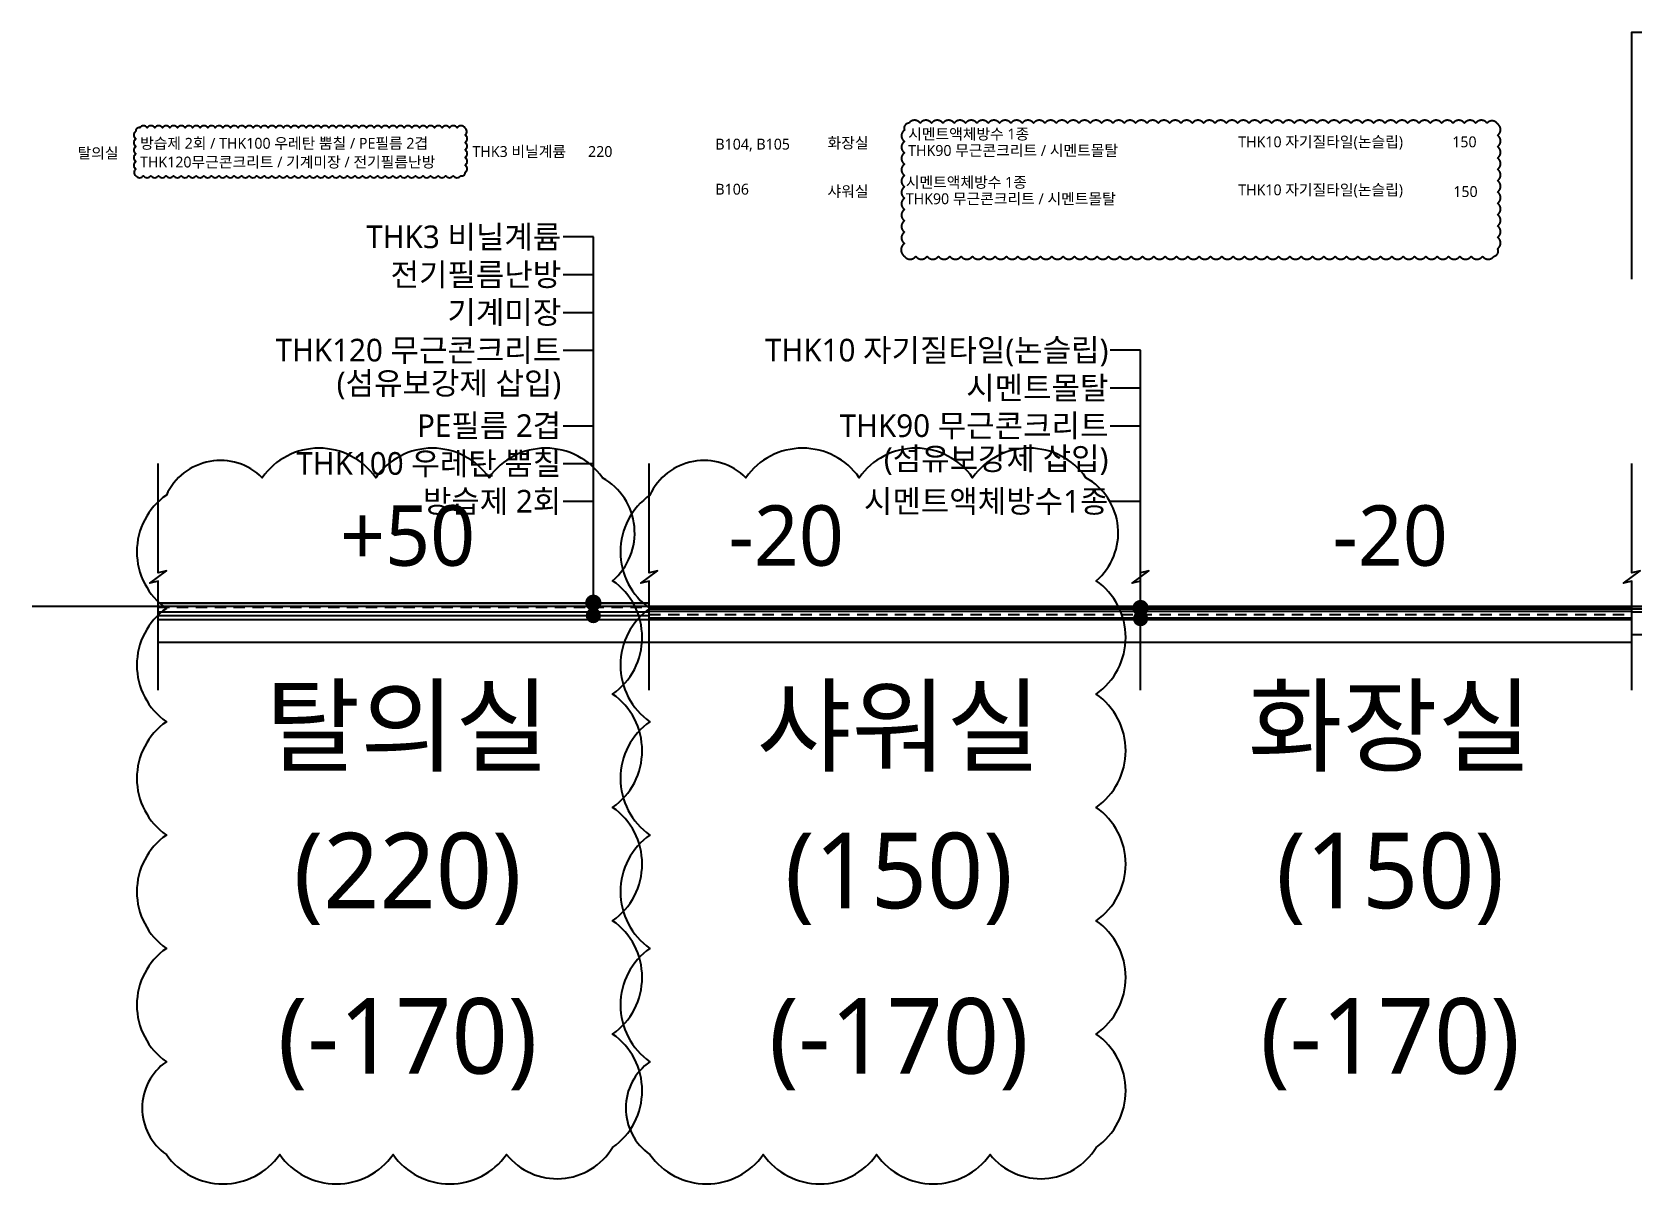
# Model space of a CAD drawing. Header units: millimetres. Extents: x 14892468 to 15300900, y -3565850 to -3401345.
# Drawn here: x 14988530 to 15009713, y -3484751 to -3469502 of the extents above; entities that cross this region are included whole.
import ezdxf
from ezdxf.enums import TextEntityAlignment as Align

# ---------------------------------------------------------------- set-up
doc = ezdxf.new("R2010")
doc.units = ezdxf.units.MM
doc.header["$LTSCALE"] = 100
doc.header["$MEASUREMENT"] = 0
doc.linetypes.add('ACAD_ISO03W100', pattern=[30, 12, -18])
doc.linetypes.add('HID', pattern=[2.5, 1.5, -1])
doc.layers.get('0').update_dxf_attribs({"linetype": 'CONTINUOUS'})
doc.layers.get('Defpoints').update_dxf_attribs({"color": 171, "linetype": 'CONTINUOUS'})
for name, color, linetype in [('FIN', 9, 'CONTINUOUS'), ('FIN(아스콘)', 3, 'CONTINUOUS'), ('HAT-252', 252, 'CONTINUOUS'), ('INS', 9, 'BATTING'), ('LED', 7, 'CONTINUOUS'), ('SYM', 7, 'CONTINUOUS'), ('TEXT(MIN)', 7, 'CONTINUOUS'), ('TEXT-기입', 6, 'CONTINUOUS'), ('wire-meshes', 1, 'CONTINUOUS')]:
    doc.layers.add(name, color=color, linetype=linetype)
doc.layers.add('VE변경사항적용-20220616', color=10, linetype='CONTINUOUS', plot=False)
doc.styles.add('CGS', font='cgse', dxfattribs={"bigfont": 'cgs'})
doc.styles.add('나눔바른고딕', font='NanumBarunGothic.ttf')
doc.linetypes.add('BATTING', pattern='A,0.0001,-0.1,[134,ltypeshp.shx,S=0.1,R=0,X=-0.1,Y=0],-0.2,[134,ltypeshp.shx,S=0.1,R=180,X=0.1,Y=0],-0.1', length=0.4001)
doc.dimstyles.new('NDIM 1200', dxfattribs={"dimscale": 500, "dimtxt": 3, "dimasz": 1, "dimexe": 2, "dimexo": 2, "dimgap": 1, "dimtad": 1, "dimdec": 0, "dimdsep": 46, "dimtxsty": 'CGS', "dimblk": 'DOT0', "dimcen": 1, "dimdle": 8, "dimclrd": 2, "dimclre": 2, "dimclrt": 2, "dimadec": 0, "dimazin": 0, "dimtfac": 1, "dimtdec": 0, "dimtix": 1, "dimtmove": 2, "dimatfit": 3, "dimldrblk": 'DOT0', "dimfxl": 1, "dimtolj": 1, "dimtzin": 0, "dimlwd": -1, "dimlwe": -1, "dimarcsym": 0})

# ---------------------------------------------------------------- blocks, each defined once
blk = doc.blocks.new('DOT0')
blk.add_line((-3, 0), (3, 0))
at = {"color": 6}
blk.add_circle((0, 0), 0.75, dxfattribs=at)

msp = doc.modelspace()

# ---------------------------------------------------------------- hatches: boundary and pattern name
at = {"layer": 'LED'}
h = msp.add_hatch(color=256, dxfattribs=at)
h.dxf.hatch_style = 1
edge = h.paths.add_edge_path()
edge.add_arc((14995956.8, -3477057.6), 108, 0, 360)
h = msp.add_hatch(color=256, dxfattribs=at)
h.dxf.hatch_style = 1
edge = h.paths.add_edge_path()
edge.add_arc((15003197, -3477127.6), 108, 0, 360)

# ---------------------------------------------------------------- linework, layer by layer
for points in [[(14989902.8, -3471404.4, 0.5205671), (14990002.8, -3471404.4, 0.5205671), (14990102.8, -3471404.4, 0.5205671), (14990202.8, -3471404.4, 0.5205671), (14990302.8, -3471404.4, 0.5205671), (14990402.8, -3471404.4, 0.5205671), (14990502.8, -3471404.4, 0.5205671), (14990602.8, -3471404.4, 0.5205671), (14990702.8, -3471404.4, 0.5205671), (14990802.8, -3471404.4, 0.5205671), (14990902.8, -3471404.4, 0.5205671), (14991002.8, -3471404.4, 0.5205671), (14991102.8, -3471404.4, 0.5205671), (14991202.8, -3471404.4, 0.5205671), (14991302.8, -3471404.4, 0.5205671), (14991402.8, -3471404.4, 0.5205671), (14991502.8, -3471404.4, 0.5205671), (14991602.8, -3471404.4, 0.5205671), (14991702.8, -3471404.4, 0.5205671), (14991802.8, -3471404.4, 0.5205671), (14991902.8, -3471404.4, 0.5205671), (14992002.8, -3471404.4, 0.5205671), (14992102.8, -3471404.4, 0.5205671), (14992202.8, -3471404.4, 0.5205671), (14992302.8, -3471404.4, 0.5205671), (14992402.8, -3471404.4, 0.5205671), (14992502.8, -3471404.4, 0.5205671), (14992602.8, -3471404.4, 0.5205671), (14992702.8, -3471404.4, 0.5205671), (14992802.8, -3471404.4, 0.5205671), (14992902.8, -3471404.4, 0.5205671), (14993002.8, -3471404.4, 0.5205671), (14993102.8, -3471404.4, 0.5205671), (14993202.8, -3471404.4, 0.5205671), (14993302.8, -3471404.4, 0.5205671), (14993402.8, -3471404.4, 0.5205671), (14993502.8, -3471404.4, 0.5205671), (14993602.8, -3471404.4, 0.5205671), (14993702.8, -3471404.4, 0.5205671), (14993802.8, -3471404.4, 0.5205671), (14993902.8, -3471404.4, 0.5205671), (14994002.8, -3471404.4, 0.5205671), (14994102.8, -3471404.4, 0.5205671), (14994202.8, -3471404.4, 0.5205671), (14994261.4, -3471363, 0.5205671), (14994261.4, -3471263, 0.5205671), (14994261.4, -3471163, 0.5205671), (14994261.4, -3471063, 0.5205671), (14994261.4, -3470963, 0.5205671), (14994261.4, -3470863, 0.5205671), (14994255.3, -3470769.1, 0.5205671), (14994155.3, -3470769.1, 0.5205671), (14994055.3, -3470769.1, 0.5205671), (14993955.3, -3470769.1, 0.5205671), (14993855.3, -3470769.1, 0.5205671), (14993755.3, -3470769.1, 0.5205671), (14993655.3, -3470769.1, 0.5205671), (14993555.3, -3470769.1, 0.5205671), (14993455.3, -3470769.1, 0.5205671), (14993355.3, -3470769.1, 0.5205671), (14993255.3, -3470769.1, 0.5205671), (14993155.3, -3470769.1, 0.5205671), (14993055.3, -3470769.1, 0.5205671), (14992955.3, -3470769.1, 0.5205671), (14992855.3, -3470769.1, 0.5205671), (14992755.3, -3470769.1, 0.5205671), (14992655.3, -3470769.1, 0.5205671), (14992555.3, -3470769.1, 0.5205671), (14992455.2, -3470769.1, 0.5205671), (14992355.2, -3470769.1, 0.5205671), (14992255.2, -3470769.1, 0.5205671), (14992155.2, -3470769.1, 0.5205671), (14992055.2, -3470769.1, 0.5205671), (14991955.2, -3470769.1, 0.5205671), (14991855.2, -3470769.1, 0.5205671), (14991755.2, -3470769.1, 0.5205671), (14991655.2, -3470769.1, 0.5205671), (14991555.2, -3470769.1, 0.5205671), (14991455.2, -3470769.1, 0.5205671), (14991355.2, -3470769.1, 0.5205671), (14991255.2, -3470769.1, 0.5205671), (14991155.2, -3470769.1, 0.5205671), (14991055.2, -3470769.1, 0.5205671), (14990955.2, -3470769.1, 0.5205671), (14990855.2, -3470769.1, 0.5205671), (14990755.2, -3470769.1, 0.5205671), (14990655.2, -3470769.1, 0.5205671), (14990555.2, -3470769.1, 0.5205671), (14990455.2, -3470769.1, 0.5205671), (14990355.2, -3470769.1, 0.5205671), (14990255.2, -3470769.1, 0.5205671), (14990155.2, -3470769.1, 0.5205671), (14990055.2, -3470769.1, 0.5205671), (14989955.2, -3470769.1, 0.5205671), (14989902.8, -3470816.6, 0.5205671), (14989902.8, -3470916.6, 0.5205671), (14989902.8, -3471016.6, 0.5205671), (14989902.8, -3471116.6, 0.5205671), (14989902.8, -3471216.6, 0.5205671), (14989902.8, -3471316.6, 0.5205671)], [(14990307.4, -3484360.8, 0.5205671), (14991807.4, -3484360.8, 0.5205671), (14993307.4, -3484360.8, 0.5205671), (14994807.4, -3484360.8, 0.5205671), (14996212.5, -3484266, 0.5205671), (14996212.5, -3482766, 0.5205671), (14996212.5, -3481266, 0.5205671), (14996212.5, -3479766, 0.5205671), (14996212.5, -3478266, 0.5205671), (14996212.5, -3476766, 0.5205671), (14996076.8, -3475401.7, 0.5205671), (14994576.8, -3475401.7, 0.5205671), (14993076.8, -3475401.7, 0.5205671), (14991576.8, -3475401.7, 0.5205671), (14990307.4, -3475632.4, 0.5205671), (14990307.4, -3477132.4, 0.5205671), (14990307.4, -3478632.4, 0.5205671), (14990307.4, -3480132.4, 0.5205671), (14990307.4, -3481632.4, 0.5205671), (14990307.4, -3483132.4, 0.5205671)], [(14996705.4, -3484360.8, 0.5205671), (14998205.4, -3484360.8, 0.5205671), (14999705.4, -3484360.8, 0.5205671), (15001205.4, -3484360.8, 0.5205671), (15002610.5, -3484266, 0.5205671), (15002610.5, -3482766, 0.5205671), (15002610.5, -3481266, 0.5205671), (15002610.5, -3479766, 0.5205671), (15002610.5, -3478266, 0.5205671), (15002610.5, -3476766, 0.5205671), (15002474.8, -3475401.7, 0.5205671), (15000974.8, -3475401.7, 0.5205671), (14999474.8, -3475401.7, 0.5205671), (14997974.8, -3475401.7, 0.5205671), (14996705.4, -3475632.4, 0.5205671), (14996705.4, -3477132.4, 0.5205671), (14996705.4, -3478632.4, 0.5205671), (14996705.4, -3480132.4, 0.5205671), (14996705.4, -3481632.4, 0.5205671), (14996705.4, -3483132.4, 0.5205671)]]:
    msp.add_lwpolyline(points, format="xyb", close=True)
at = {"color": 2, "ltscale": 0.1}
for points in [[(14990197, -3477277.6), (14996697, -3477277.6)], [(14996697, -3477277.6), (15003197, -3477277.6)], [(15003197, -3477277.6), (15009697, -3477277.6)], [(15009697, -3477177.6), (15016197, -3477177.6)], [(14990197, -3477577.6), (14996697, -3477577.6)], [(14996697, -3477577.6), (15003197, -3477577.6)], [(15003197, -3477577.6), (15009697, -3477577.6)], [(15009697, -3477477.6), (15016197, -3477477.6)]]:
    msp.add_lwpolyline(points, dxfattribs=at)
at = {"layer": 'Defpoints', "ltscale": 0.1}
msp.add_line((15108716.8, -3477107.6), (14988529.8, -3477107.6), dxfattribs=at)
at = {"layer": 'FIN', "ltscale": 0.1}
for points in [[(14990197, -3477057.6), (14996697, -3477057.6)], [(14996697, -3477127.6), (15003197, -3477127.6)], [(14996697, -3477137.6), (15003197, -3477137.6)], [(15003197, -3477127.6), (15009697, -3477127.6)], [(15003197, -3477137.6), (15009697, -3477137.6)], [(15009697, -3477107.6), (15016197, -3477107.6)], [(15009697, -3477137.6), (15016197, -3477137.6)]]:
    msp.add_lwpolyline(points, dxfattribs=at)
at = {"layer": 'FIN(아스콘)', "ltscale": 0.1}
for points in [[(14990197, -3477060.6), (14996697, -3477060.6)], [(14990197, -3477177.6), (14996697, -3477177.6)], [(14996697, -3477167.6), (15003197, -3477167.6)], [(14996697, -3477257.6), (15003197, -3477257.6)], [(15003197, -3477167.6), (15009697, -3477167.6)], [(15003197, -3477257.6), (15009697, -3477257.6)]]:
    msp.add_lwpolyline(points, dxfattribs=at)
at = {"layer": 'HAT-252', "linetype": 'HID', "ltscale": 0.1}
for points in [[(14996697, -3477267.6), (15003197, -3477267.6)], [(15003197, -3477267.6), (15009697, -3477267.6)]]:
    msp.add_lwpolyline(points, dxfattribs=at)
at = {"layer": 'INS', "ltscale": 1.2}
msp.add_lwpolyline([(14990197, -3477227.6), (14996697, -3477227.6)], dxfattribs=at)
at = {"layer": 'SYM', "color": 251, "ltscale": 1000, "true_color": 0x636466}
for points in [[(14990197, -3478215.2), (14990197, -3476769.2), (14990087, -3476796.2), (14990307, -3476634.2), (14990197, -3476661.2), (14990197, -3475215.2)], [(14996697, -3478215.2), (14996697, -3476769.2), (14996587, -3476796.2), (14996807, -3476634.2), (14996697, -3476661.2), (14996697, -3475215.2)], [(15003197, -3478215.2), (15003197, -3476769.2), (15003087, -3476796.2), (15003307, -3476634.2), (15003197, -3476661.2), (15003197, -3475215.2)], [(15009697, -3478215.2), (15009697, -3476769.2), (15009587, -3476796.2), (15009807, -3476634.2), (15009697, -3476661.2), (15009697, -3475215.2)]]:
    msp.add_lwpolyline(points, dxfattribs=at)
at = {"layer": 'TEXT(MIN)', "ltscale": 10000}
for p, q in [((14995556.8, -3472713), (14995956.8, -3472713)), ((14995556.8, -3473213), (14995956.8, -3473213)), ((14995556.8, -3473713), (14995956.8, -3473713)), ((15002797, -3474213), (15003197, -3474213)), ((14995556.8, -3474713), (14995956.8, -3474713)), ((15002797, -3474713), (15003197, -3474713)), ((14995556.8, -3475213), (14995956.8, -3475213)), ((14995556.8, -3475713), (14995956.8, -3475713)), ((15002797, -3475713), (15003197, -3475713))]:
    msp.add_line(p, q, dxfattribs=at)
at = {"layer": 'TEXT-기입', "color": 2}
msp.add_lwpolyline([(15009697, -3472774.6), (15009697, -3469501.9), (15022697, -3469501.9), (15022697, -3472774.6)], dxfattribs=at)
at = {"layer": 'VE변경사항적용-20220616', "linetype": 'ACAD_ISO03W100'}
msp.add_lwpolyline([(15000072.7, -3472470.6, 0.5205671), (15000222.7, -3472470.6, 0.5205671), (15000372.7, -3472470.6, 0.5205671), (15000522.7, -3472470.6, 0.5205671), (15000672.7, -3472470.6, 0.5205671), (15000822.7, -3472470.6, 0.5205671), (15000972.7, -3472470.6, 0.5205671), (15001122.7, -3472470.6, 0.5205671), (15001272.7, -3472470.6, 0.5205671), (15001422.7, -3472470.6, 0.5205671), (15001572.7, -3472470.6, 0.5205671), (15001722.7, -3472470.6, 0.5205671), (15001872.7, -3472470.6, 0.5205671), (15002022.7, -3472470.6, 0.5205671), (15002172.7, -3472470.6, 0.5205671), (15002322.7, -3472470.6, 0.5205671), (15002472.7, -3472470.6, 0.5205671), (15002622.7, -3472470.6, 0.5205671), (15002772.7, -3472470.6, 0.5205671), (15002922.7, -3472470.6, 0.5205671), (15003072.7, -3472470.6, 0.5205671), (15003222.7, -3472470.6, 0.5205671), (15003372.7, -3472470.6, 0.5205671), (15003522.7, -3472470.6, 0.5205671), (15003672.7, -3472470.6, 0.5205671), (15003822.7, -3472470.6, 0.5205671), (15003972.7, -3472470.6, 0.5205671), (15004122.7, -3472470.6, 0.5205671), (15004272.7, -3472470.6, 0.5205671), (15004422.7, -3472470.6, 0.5205671), (15004572.7, -3472470.6, 0.5205671), (15004722.7, -3472470.6, 0.5205671), (15004872.7, -3472470.6, 0.5205671), (15005022.7, -3472470.6, 0.5205671), (15005172.7, -3472470.6, 0.5205671), (15005322.7, -3472470.6, 0.5205671), (15005472.7, -3472470.6, 0.5205671), (15005622.7, -3472470.6, 0.5205671), (15005772.7, -3472470.6, 0.5205671), (15005922.7, -3472470.6, 0.5205671), (15006072.7, -3472470.6, 0.5205671), (15006222.7, -3472470.6, 0.5205671), (15006372.7, -3472470.6, 0.5205671), (15006522.7, -3472470.6, 0.5205671), (15006672.7, -3472470.6, 0.5205671), (15006822.7, -3472470.6, 0.5205671), (15006972.7, -3472470.6, 0.5205671), (15007122.7, -3472470.6, 0.5205671), (15007272.7, -3472470.6, 0.5205671), (15007422.7, -3472470.6, 0.5205671), (15007572.7, -3472470.6, 0.5205671), (15007722.7, -3472470.6, 0.5205671), (15007872.7, -3472470.6, 0.5205671), (15007921.6, -3472369.6, 0.5205671), (15007921.6, -3472219.6, 0.5205671), (15007921.6, -3472069.6, 0.5205671), (15007921.6, -3471919.6, 0.5205671), (15007921.6, -3471769.6, 0.5205671), (15007921.6, -3471619.6, 0.5205671), (15007921.6, -3471469.6, 0.5205671), (15007921.6, -3471319.6, 0.5205671), (15007921.6, -3471169.6, 0.5205671), (15007921.6, -3471019.6, 0.5205671), (15007921.6, -3470869.6, 0.5205671), (15007921.6, -3470719.6, 0.5205671), (15007781.8, -3470709.4, 0.5205671), (15007631.8, -3470709.4, 0.5205671), (15007481.8, -3470709.4, 0.5205671), (15007331.8, -3470709.4, 0.5205671), (15007181.8, -3470709.4, 0.5205671), (15007031.8, -3470709.4, 0.5205671), (15006881.8, -3470709.4, 0.5205671), (15006731.8, -3470709.4, 0.5205671), (15006581.8, -3470709.4, 0.5205671), (15006431.8, -3470709.4, 0.5205671), (15006281.8, -3470709.4, 0.5205671), (15006131.8, -3470709.4, 0.5205671), (15005981.8, -3470709.4, 0.5205671), (15005831.8, -3470709.4, 0.5205671), (15005681.8, -3470709.4, 0.5205671), (15005531.8, -3470709.4, 0.5205671), (15005381.8, -3470709.4, 0.5205671), (15005231.8, -3470709.4, 0.5205671), (15005081.8, -3470709.4, 0.5205671), (15004931.8, -3470709.4, 0.5205671), (15004781.8, -3470709.4, 0.5205671), (15004631.8, -3470709.4, 0.5205671), (15004481.8, -3470709.4, 0.5205671), (15004331.8, -3470709.4, 0.5205671), (15004181.8, -3470709.4, 0.5205671), (15004031.8, -3470709.4, 0.5205671), (15003881.8, -3470709.4, 0.5205671), (15003731.8, -3470709.4, 0.5205671), (15003581.8, -3470709.4, 0.5205671), (15003431.8, -3470709.4, 0.5205671), (15003281.8, -3470709.4, 0.5205671), (15003131.8, -3470709.4, 0.5205671), (15002981.8, -3470709.4, 0.5205671), (15002831.8, -3470709.4, 0.5205671), (15002681.8, -3470709.4, 0.5205671), (15002531.8, -3470709.4, 0.5205671), (15002381.8, -3470709.4, 0.5205671), (15002231.8, -3470709.4, 0.5205671), (15002081.8, -3470709.4, 0.5205671), (15001931.8, -3470709.4, 0.5205671), (15001781.8, -3470709.4, 0.5205671), (15001631.8, -3470709.4, 0.5205671), (15001481.8, -3470709.4, 0.5205671), (15001331.8, -3470709.4, 0.5205671), (15001181.8, -3470709.4, 0.5205671), (15001031.8, -3470709.4, 0.5205671), (15000881.8, -3470709.4, 0.5205671), (15000731.8, -3470709.4, 0.5205671), (15000581.8, -3470709.4, 0.5205671), (15000431.8, -3470709.4, 0.5205671), (15000281.8, -3470709.4, 0.5205671), (15000131.8, -3470709.4, 0.5205671), (15000072.7, -3470800.3, 0.5205671), (15000072.7, -3470950.3, 0.5205671), (15000072.7, -3471100.3, 0.5205671), (15000072.7, -3471250.3, 0.5205671), (15000072.7, -3471400.3, 0.5205671), (15000072.7, -3471550.3, 0.5205671), (15000072.7, -3471700.3, 0.5205671), (15000072.7, -3471850.3, 0.5205671), (15000072.7, -3472000.3, 0.5205671), (15000072.7, -3472150.3, 0.5205671), (15000072.7, -3472300.3, 0.5205671)], format="xyb", close=True, dxfattribs=at)
at = {"layer": 'wire-meshes', "linetype": 'HID'}
for points in [[(14990197, -3477117.6), (14996697, -3477117.6)], [(14996697, -3477212.6), (15003197, -3477212.6)], [(15003197, -3477212.6), (15009697, -3477212.6)]]:
    msp.add_lwpolyline(points, dxfattribs=at)

# ---------------------------------------------------------------- texts
at = {"layer": 'TEXT(MIN)', "style": '나눔바른고딕'}
for s, p in [('THK3 비닐계륨', (14995532.2, -3472213)), ('전기필름난방', (14995532.2, -3472713)), ('기계미장', (14995532.2, -3473213)), ('THK120 무근콘크리트', (14995532.2, -3473713)), ('THK10 자기질타일(논슬립)', (15002772.4, -3473713)), ('(섬유보강제 삽입)', (14995532.2, -3474150)), ('시멘트몰탈', (15002772.4, -3474213)), ('PE필름 2겹', (14995532.2, -3474713)), ('THK90 무근콘크리트', (15002772.4, -3474713)), ('THK100 우레탄 뿜칠', (14995532.2, -3475213)), ('(섬유보강제 삽입)', (15002772.4, -3475150)), ('방습제 2회', (14995532.2, -3475713)), ('시멘트액체방수1종', (15002772.4, -3475713))]:
    msp.add_text(s, height=300, dxfattribs=at).set_placement(p, align=Align.MIDDLE_RIGHT)
at = {"layer": 'TEXT-기입', "style": '나눔바른고딕'}
for s, p in [('시멘트액체방수 1종', (15000122.1, -3470924.3)), ('탈의실', (14989132.1, -3471176)), ('방습제 2회 / THK100 우레탄 뿜칠 / PE필름 2겹', (14989959.1, -3471047.1)), ('B104, B105', (14997572.1, -3471058.1)), ('화장실', (14999055.1, -3471042.3)), ('THK90 무근콘크리트 / 시멘트몰탈', (15000122.1, -3471141.9)), ('THK120무근콘크리트 / 기계미장 / 전기필름난방', (14989959.1, -3471295.3)), ('B106', (14997572.1, -3471654.9)), ('샤워실', (14999055.1, -3471682.5))]:
    msp.add_text(s, height=144, dxfattribs=at).set_placement(p)
for s, p in [('THK3 비닐계륨', (14994357.2, -3471084.2)), ('220', (14995887.3, -3471084.2)), ('THK10 자기질타일(논슬립)', (15004489.2, -3470955.6)), ('150', (15007321.3, -3470955.6)), ('시멘트액체방수 1종', (15000091.1, -3471491.5)), ('THK90 무근콘크리트 / 시멘트몰탈', (15000091.1, -3471709)), ('THK10 자기질타일(논슬립)', (15004489.2, -3471590.9))]:
    msp.add_text(s, height=144, dxfattribs=at).set_placement(p, align=Align.MIDDLE_LEFT)
msp.add_text('150', height=144, dxfattribs=at).set_placement((15007496, -3471614.2), align=Align.MIDDLE_CENTER)
at = {"layer": 'TEXT-기입', "color": 6, "style": '나눔바른고딕'}
for s, height, p in [('+50', 800, (14993499.3, -3476167.6)), ('-20', 800, (14998508.3, -3476167.6)), ('-20', 800, (15006499.3, -3476167.6)), ('탈의실', 1000, (14993499.3, -3478687.2)), ('샤워실', 1000, (14999999.3, -3478687.2)), ('화장실', 1000, (15006499.3, -3478687.2)), ('(220)', 1000, (14993499.3, -3480601.9)), ('(150)', 1000, (14999999.3, -3480601.9)), ('(150)', 1000, (15006499.3, -3480601.9))]:
    msp.add_text(s, height=height, dxfattribs=at).set_placement(p, align=Align.MIDDLE_CENTER)
at = {"layer": 'TEXT-기입', "color": 4, "style": '나눔바른고딕'}
for p in [(14993499.3, -3482791.2), (14999999.3, -3482791.2), (15006499.3, -3482791.2)]:
    msp.add_text('(-170)', height=1000, dxfattribs=at).set_placement(p, align=Align.MIDDLE_CENTER)

# ---------------------------------------------------------------- leaders
at = {"layer": 'LED', "ltscale": 10000}
for points in [[(14995956.8, -3477227.6), (14995956.8, -3472213), (14995556.8, -3472213)], [(15003197, -3477267.6), (15003197, -3473713), (15002797, -3473713)]]:
    msp.add_leader(points, dimstyle='NDIM 1200', override={"dimasz": 0.4, "dimtad": 0, "dimclrd": 256, "dimldrblk": 'Dot'}, dxfattribs=at)

doc.saveas('drawing.dxf')
